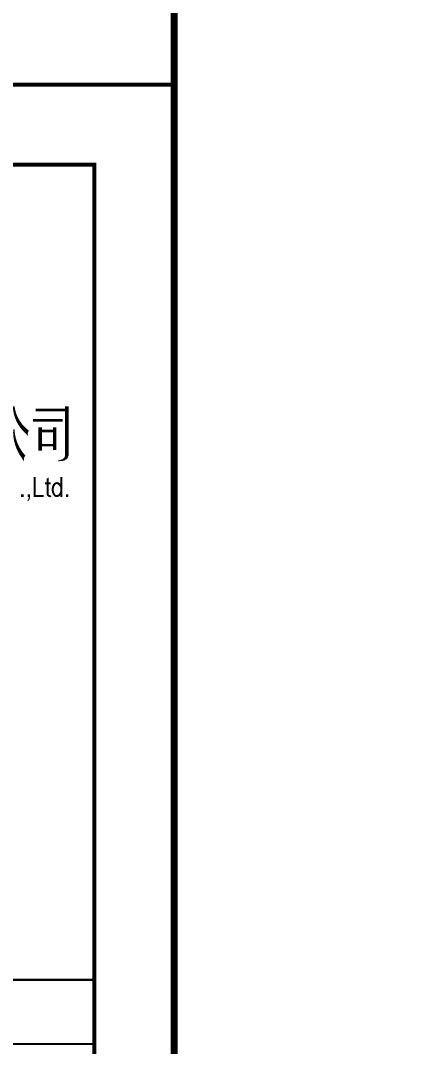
# Model space of a CAD drawing. Extents: x -160106 to 966792, y -663931 to 1550022.
# Drawn here: x -81188 to -80995, y -98404 to -97890 of the extents above; entities that cross this region are included whole.
import ezdxf
from ezdxf.enums import TextEntityAlignment as Align

# ---------------------------------------------------------------- set-up
doc = ezdxf.new("R2010")
doc.units = 0
doc.layers.add('0-cxFrame', color=155, linetype='Continuous')
doc.layers.add('qianming', color=155, linetype='Continuous')
doc.layers.add('0-cxText', color=131, linetype='Continuous', lineweight=25)
doc.styles.add('BZHZ', font='bzxw', dxfattribs={"width": 0.8, "bigfont": 'bzhz'})
doc.styles.add('cx_biaoti', font='')
doc.styles.add('cx_tuming', font='simhei.ttf')
doc.styles.add('cx_tuqian1', font='')
doc.styles.add('黑体', font='simhei.ttf', dxfattribs={"height": 12})
doc.styles.get('cx_biaoti').set_extended_font_data('SimSun')
doc.styles.get('cx_tuqian1').set_extended_font_data('SimSun')

# ---------------------------------------------------------------- blocks, each defined once
blk = doc.blocks.new('zjcx_lan_huiqian(Dragon)')
for p, q in [((-7000, -800), (0, -800)), ((-5000, -800), (-5000, -4800)), ((-3000, -800), (-3000, -4800)), ((-7000, -1600), (0, -1600)), ((-7000, -2400), (0, -2400)), ((-7000, -3200), (0, -3200)), ((-7000, -4000), (0, -4000))]:
    blk.add_line(p, q)
at = {"const_width": 30}
blk.add_lwpolyline([(-7000, 0), (0, 0)], dxfattribs=at)
blk.add_lwpolyline([(-7000, 0), (0, 0), (0, -4800), (-7000, -4800)], close=True, dxfattribs=at)
at = {"style": 'cx_biaoti'}
for s, p in [('会  签  栏', (-3500, -400)), ('建   筑', (-6000, -1200)), ('结   构', (-6000, -2000)), ('给排水', (-6000, -2800)), ('暖   通', (-6000, -3600)), ('电   气', (-6000, -4400))]:
    blk.add_text(s, height=300, dxfattribs=at).set_placement(p, align=Align.MIDDLE)
blk = doc.blocks.new('T-汇签(Dragon)')
at = {"layer": '0-cxFrame'}
blk.add_blockref('zjcx_lan_huiqian(Dragon)', (0, 0), dxfattribs=at)
at = {"layer": 'qianming', "style": 'BZHZ', "width": 0.8}
for s, p in [('黄岩峰', (-4094.3, -1189.1)), ('蒋松松', (-4094.3, -2789.1)), ('张旭东', (-4094.3, -3589.1)), ('叶智勇', (-4094.3, -4389.1))]:
    blk.add_text(s, height=450, dxfattribs=at).set_placement(p, align=Align.MIDDLE)
blk = doc.blocks.new('zjcx_TT(Dragon)')
at = {"color": 7}
for points in [[(-1009.5, -3025.6, 21.7, 54.1, 0.207129), (-837.9, -3347.2, 5.41, 5.41, 0.536482)], [(-1007.4, -3310.4, 16.2, 54.1, 0.178875), (-883.5, -3658.4, 5.41, 5.41, 0.536482)]]:
    blk.add_lwpolyline(points, format="xyseb", dxfattribs=at)
for points, const_width in [([(-343.7, -3025.6), (-343.7, -3636.9)], 43.3), ([(-733.8, -3070.7), (-343.7, -3070.7)], 32.5), ([(-767.7, -3200.3), (-397.8, -3200.3)], 32.5), ([(-678.8, -3286.4), (-678.8, -3579.5)], 43.3), ([(-495.7, -3286.4), (-495.7, -3571.2)], 43.3), ([(-678.8, -3332.3), (-495.7, -3332.3)], 32.5), ([(-678.8, -3510), (-495.7, -3510)], 32.5)]:
    blk.add_lwpolyline(points, dxfattribs=dict(at, const_width=const_width))
for points, const_width in [([(-747.5, -4159.9), (-747.5, -3907.9)], 25), ([(-584.5, -4117.5), (-584.5, -3932)], 25), ([(-413.7, -4159.9), (-413.7, -3907.9)], 25), ([(-615.7, -3989.4), (-546.2, -3989.4)], 25), ([(-901.3, -4159.9), (-901.3, -4124.7)], 30), ([(-821.5, -4159.9), (-821.5, -4124.7)], 30), ([(-742.7, -4147.4), (-632.3, -4147.4)], 25), ([(-339.5, -4159.9), (-339.5, -4124.7)], 30)]:
    blk.add_lwpolyline(points, dxfattribs=dict(const_width=const_width))
for points in [[(-584.6, -3938.3, 28, 0, 0), (-572, -3913.5, 25, 25, 0)], [(-441.3, -3997.1, 25, 20, -0.150596), (-414.9, -4047.8, 25, 25, 0)], [(-444.4, -4138.1, 25, 20, 0.200508), (-414.7, -4077.4, 25, 25, 0)]]:
    blk.add_lwpolyline(points, format="xyseb")
for points, const_width in [([(-500.8, -4001.3, 0.318714), (-498, -4135.3, 0.615609)], 25), ([(-501.8, -4002.6, -0.476832), (-441.3, -3997.1, -0.222028)], 25), ([(-584.5, -4116.1, 0.5602), (-544.6, -4145.9, 0.222028)], 25), ([(-834.9, -4203.6, 0.277707), (-814.3, -4156.9, 0.222028)], 15), ([(-498.7, -4134.4, 0.40791), (-444.4, -4138.1, 0.222028)], 25)]:
    blk.add_lwpolyline(points, format="xyb", dxfattribs=dict(const_width=const_width))
for points in [[(-833.4, -3361.9), (-821, -3326), (-831.4, -3393), (-854.7, -3368.3)], [(-880.3, -3666.4), (-862.8, -3641), (-882.7, -3709.7), (-904.3, -3675.7)], [(-340.5, -3683), (-374, -3665.5), (-384, -3705.6), (-399, -3686.6)], [(-322, -3636.9), (-365.3, -3636.9), (-340.5, -3683), (-374, -3665.5)], [(-384, -3705.6), (-399, -3686.6), (-452.1, -3712.4), (-454.8, -3703.6)]]:
    blk.add_solid(points, dxfattribs=at)
at = {"layer": '0-cxFrame', "const_width": 30}
blk.add_lwpolyline([(-7000, -10200.2), (0, -10200.2), (0, 0), (-7000, 0)], close=True, dxfattribs=at)
blk = doc.blocks.new('zjcx_T2(Dragon)')
at = {"layer": '0-cxFrame', "const_width": 50}
blk.add_lwpolyline([(-7000, 40000), (0, 40000), (0, 0), (-7000, 0)], close=True, dxfattribs=at)
at = {"layer": '0-cxFrame'}
for name, p in [('zjcx_TT(Dragon)', (0, 40000)), ('T-汇签(Dragon)', (0, 29800))]:
    blk.add_blockref(name, p, dxfattribs=at)
blk = doc.blocks.new('TK22.A2 L(Dragon)')
at = {"layer": '0-cxFrame', "color": 7, "const_width": 0.5}
blk.add_lwpolyline([(0, 0), (-594, 0), (-594, 420), (0, 420)], close=True, dxfattribs=at)
at = {"layer": '0-cxFrame', "const_width": 0.5}
blk.add_lwpolyline([(-10, 10), (-80, 10), (-80, 410), (-10, 410)], close=True, dxfattribs=at)
at = {"layer": '0-cxFrame', "xscale": 0.01, "yscale": 0.01, "zscale": 0.01}
blk.add_blockref('zjcx_T2(Dragon)', (-10, 10), dxfattribs=at)
at = {"style": '黑体', "flags": 4}
blk.add_attdef('图幅', text='', height=3.3, dxfattribs=at).set_placement((-40, 3), align=Align.RIGHT)
at = {"layer": '0-cxText', "flags": 4}
for tag, height, style, p in [('建设单位', 3.5, 'cx_tuming', (-45, 240)), ('项目名称', 3.5, 'cx_tuming', (-45, 210)), ('子项名称', 3.5, 'cx_tuming', (-45, 180)), ('工程编号', 3.3, 'cx_tuqian1', (-35, 165)), ('图名1', 3.5, 'cx_tuming', (-45, 87)), ('图名2', 3.5, 'cx_tuming', (-45, 79)), ('图名3', 3.5, 'cx_tuming', (-45, 71)), ('出图日期', 3.3, 'cx_tuqian1', (-39, 60)), ('专业', 3.3, 'cx_tuqian1', (-55, 52)), ('图号', 3.3, 'cx_tuqian1', (-55, 44)), ('版次', 3.3, 'cx_tuqian1', (-20, 44))]:
    blk.add_attdef(tag, text='', height=height, dxfattribs=dict(at, style=style)).set_placement(p, align=Align.MIDDLE)
at = {"layer": 'Defpoints', "color": 6, "flags": 4}
for tag, height, style, p in [('tufu', 3.3, '黑体', (-12, 12)), ('dwfname', 4, 'cx_tuqian1', (-80, 3))]:
    blk.add_attdef(tag, text='', height=height, dxfattribs=dict(at, style=style)).set_placement(p, align=Align.RIGHT)

msp = doc.modelspace()

# ---------------------------------------------------------------- block references
at = {"layer": '0-cxFrame'}
for p, xscale, yscale, zscale in [((-76953.4, -99602.2), 7, 7, 7), ((-81111.4, -99602.2), 4, 4, 4)]:
    msp.add_blockref('TK22.A2 L(Dragon)', p, dxfattribs=dict(at, xscale=xscale, yscale=yscale, zscale=zscale))

doc.saveas('drawing.dxf')
